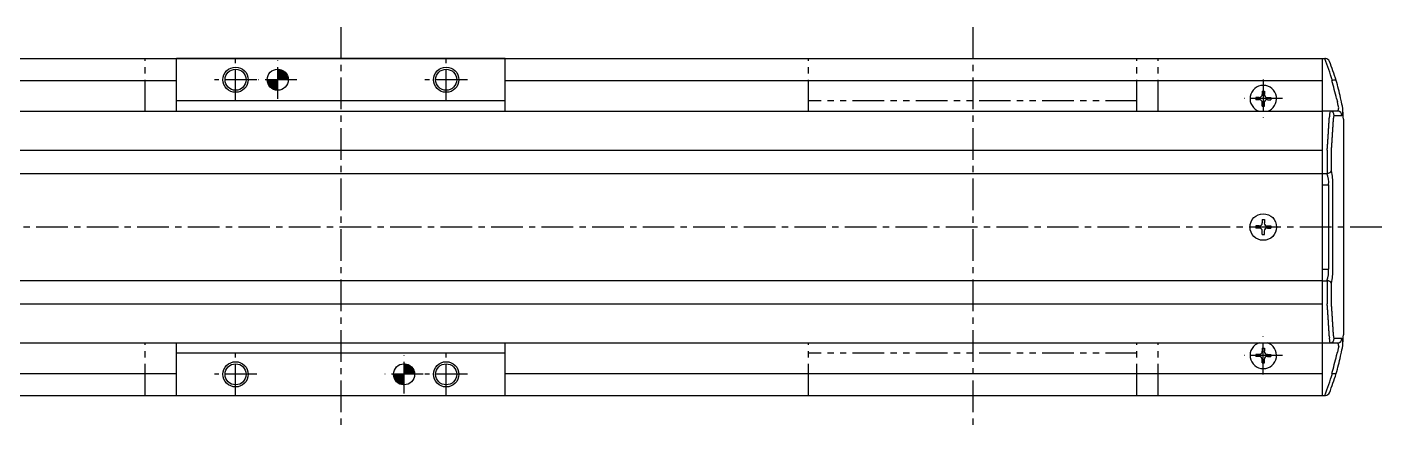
# Model space of a CAD drawing. Extents: x -693 to -50, y 35 to 506.
# Drawn here: x -371.9 to -50.3, y 410.8 to 505.8 of the extents above; entities that cross this region are included whole.
import ezdxf

# ---------------------------------------------------------------- set-up
doc = ezdxf.new("R2010")
doc.units = 0
doc.linetypes.add('CENTER', pattern=[12, 7.5, -1.5, 1.5, -1.5])
doc.linetypes.add('PHANTOM', pattern=[15, 7.5, -1.5, 1.5, -1.5, 1.5, -1.5])
doc.layers.get('0').update_dxf_attribs({"linetype": 'CONTINUOUS'})
doc.layers.add('CENTER', color=1, linetype='CENTER')

# ---------------------------------------------------------------- blocks, each defined once
blk = doc.blocks.new('*X3')
at = {"color": 0}
for p, q in [((-282.42, 425.76), (-282.42, 425.76)), ((-282.42, 425.53), (-282.2, 425.75)), ((-282.42, 425.31), (-282.01, 425.73)), ((-282.42, 425.09), (-281.82, 425.69)), ((-282.42, 424.86), (-281.65, 425.64)), ((-282.42, 424.64), (-281.48, 425.58)), ((-282.42, 424.42), (-281.33, 425.51)), ((-282.42, 424.19), (-281.18, 425.43)), ((-282.42, 423.97), (-281.04, 425.35)), ((-282.42, 423.75), (-280.91, 425.26)), ((-282.42, 423.52), (-280.79, 425.16)), ((-282.42, 423.3), (-280.67, 425.05)), ((-282.23, 423.26), (-280.56, 424.94)), ((-282.01, 423.26), (-280.46, 424.81)), ((-281.79, 423.26), (-280.37, 424.69)), ((-284.92, 423.26), (-284.92, 423.26)), ((-284.91, 423.04), (-284.69, 423.26)), ((-284.89, 422.85), (-284.47, 423.26)), ((-284.85, 422.66), (-284.25, 423.26)), ((-284.8, 422.49), (-284.02, 423.26)), ((-284.74, 422.32), (-283.8, 423.26)), ((-284.67, 422.17), (-283.58, 423.26)), ((-284.59, 422.02), (-283.35, 423.26)), ((-284.51, 421.88), (-283.13, 423.26)), ((-284.42, 421.75), (-282.9, 423.26)), ((-284.32, 421.63), (-282.68, 423.26)), ((-284.21, 421.51), (-282.46, 423.26)), ((-284.09, 421.4), (-282.42, 423.08)), ((-283.97, 421.3), (-282.42, 422.85)), ((-283.84, 421.21), (-282.42, 422.63)), ((-283.71, 421.12), (-282.42, 422.4)), ((-283.56, 421.04), (-282.42, 422.18)), ((-283.41, 420.97), (-282.42, 421.96)), ((-283.25, 420.91), (-282.42, 421.73)), ((-283.08, 420.85), (-282.42, 421.51)), ((-281.56, 423.26), (-280.28, 424.55)), ((-281.34, 423.26), (-280.2, 424.41)), ((-281.12, 423.26), (-280.13, 424.25)), ((-280.89, 423.26), (-280.06, 424.09)), ((-280.67, 423.26), (-280.01, 423.92)), ((-280.45, 423.26), (-279.97, 423.74)), ((-280.22, 423.26), (-279.94, 423.55)), ((-280, 423.26), (-279.92, 423.34)), ((-282.9, 420.81), (-282.42, 421.29)), ((-282.71, 420.78), (-282.42, 421.06)), ((-282.5, 420.77), (-282.42, 420.84))]:
    blk.add_line(p, q, dxfattribs=at)
blk = doc.blocks.new('*X4')
at = {"color": 0}
for p, q in [((-312.42, 495.71), (-312.37, 495.76)), ((-312.42, 495.49), (-312.16, 495.75)), ((-312.42, 495.26), (-311.96, 495.72)), ((-312.42, 495.04), (-311.78, 495.68)), ((-312.42, 494.82), (-311.61, 495.63)), ((-312.42, 494.59), (-311.45, 495.57)), ((-312.42, 494.37), (-311.3, 495.5)), ((-312.42, 494.15), (-311.15, 495.42)), ((-314.92, 493.21), (-314.87, 493.26)), ((-314.91, 493), (-314.65, 493.26)), ((-314.88, 492.81), (-314.42, 493.26)), ((-314.84, 492.62), (-314.2, 493.26)), ((-314.79, 492.45), (-313.98, 493.26)), ((-314.73, 492.29), (-313.75, 493.26)), ((-314.65, 492.14), (-313.53, 493.26)), ((-314.58, 491.99), (-313.3, 493.26)), ((-314.49, 491.86), (-313.08, 493.26)), ((-314.39, 491.73), (-312.86, 493.26)), ((-314.29, 491.6), (-312.63, 493.26)), ((-314.18, 491.49), (-312.42, 493.25)), ((-314.07, 491.38), (-312.42, 493.03)), ((-313.95, 491.28), (-312.42, 492.8)), ((-313.82, 491.19), (-312.42, 492.58)), ((-313.68, 491.1), (-312.42, 492.36)), ((-312.42, 493.92), (-311.02, 495.33)), ((-312.42, 493.7), (-310.89, 495.24)), ((-312.42, 493.47), (-310.76, 495.13)), ((-312.41, 493.26), (-310.65, 495.03)), ((-312.19, 493.26), (-310.54, 494.91)), ((-311.96, 493.26), (-310.44, 494.79)), ((-311.74, 493.26), (-310.35, 494.66)), ((-311.52, 493.26), (-310.26, 494.52)), ((-311.29, 493.26), (-310.18, 494.37)), ((-311.07, 493.26), (-310.11, 494.22)), ((-310.84, 493.26), (-310.05, 494.06)), ((-310.62, 493.26), (-310, 493.88)), ((-310.4, 493.26), (-309.96, 493.7)), ((-310.17, 493.26), (-309.93, 493.5)), ((-309.95, 493.26), (-309.92, 493.29)), ((-313.53, 491.02), (-312.42, 492.13)), ((-313.38, 490.95), (-312.42, 491.91)), ((-313.22, 490.89), (-312.42, 491.69)), ((-313.04, 490.84), (-312.42, 491.46)), ((-312.86, 490.8), (-312.42, 491.24)), ((-312.66, 490.78), (-312.42, 491.02)), ((-312.45, 490.76), (-312.42, 490.79))]:
    blk.add_line(p, q, dxfattribs=at)

msp = doc.modelspace()

# ---------------------------------------------------------------- linework, layer by layer
at = {"color": 7, "linetype": 'CONTINUOUS'}
for p, q in [((-504.42, 498.26), (-64.42, 498.26)), ((-258.42, 498.26), (-336.42, 498.26)), ((-336.42, 485.76), (-336.42, 498.26)), ((-258.42, 485.76), (-258.42, 498.26)), ((-64.42, 498.26), (-64.42, 418.26)), ((-64.42, 498.26), (-63.84, 498.26)), ((-63.64, 498.26), (-63.84, 498.26)), ((-504.42, 493.06), (-336.42, 493.06)), ((-258.42, 493.06), (-64.42, 493.06)), ((-62.03, 493.09), (-62.18, 493.07)), ((-80.17, 489.01), (-80.17, 488.51)), ((-79.42, 489.01), (-80.17, 489.01)), ((-78.67, 490.51), (-78.67, 489.76)), ((-78.67, 490.51), (-78.17, 490.51)), ((-78.17, 490.51), (-78.17, 489.76)), ((-77.43, 489.01), (-76.67, 489.01)), ((-76.67, 489.01), (-76.67, 488.51)), ((-59.84, 487.99), (-60.06, 488.98)), ((-504.42, 485.76), (-64.42, 485.76)), ((-504.42, 485.76), (-336.42, 485.76)), ((-258.42, 488.26), (-336.42, 488.26)), ((-258.42, 485.76), (-64.42, 485.76)), ((-79.42, 488.51), (-80.17, 488.51)), ((-78.67, 487.01), (-78.67, 487.77)), ((-78.67, 487.01), (-78.17, 487.01)), ((-78.17, 487.01), (-78.17, 487.77)), ((-77.43, 488.51), (-76.67, 488.51)), ((-60.75, 485.76), (-64.42, 485.76)), ((-61.03, 488.76), (-60.82, 488.03)), ((-59.52, 485.88), (-59.52, 485.89)), ((-61.59, 484.76), (-59.76, 484.76)), ((-59.42, 483.91), (-59.42, 432.61)), ((-504.42, 476.53), (-64.42, 476.53)), ((-63.24, 476.51), (-63.23, 476.51)), ((-63.23, 476.51), (-63.23, 471.02)), ((-62.25, 471.6), (-62.25, 476.34)), ((-504.42, 471), (-64.42, 471)), ((-64.42, 471.01), (-63.34, 471.01)), ((-63.23, 471.02), (-63.34, 471.01)), ((-64.42, 468.26), (-62.91, 468.26)), ((-62.91, 468.26), (-62.91, 448.26)), ((-61.92, 448.26), (-61.92, 468.26)), ((-78.67, 460.01), (-78.67, 459.26)), ((-78.67, 460.01), (-78.17, 460.01)), ((-78.17, 460.01), (-78.17, 459.26)), ((-80.17, 458.51), (-80.17, 458.01)), ((-79.42, 458.51), (-80.17, 458.51)), ((-79.42, 458.01), (-80.17, 458.01)), ((-78.67, 456.51), (-78.67, 457.27)), ((-78.17, 456.51), (-78.17, 457.27)), ((-77.43, 458.51), (-76.67, 458.51)), ((-77.43, 458.01), (-76.67, 458.01)), ((-76.67, 458.51), (-76.67, 458.01)), ((-78.67, 456.51), (-78.17, 456.51)), ((-64.42, 448.26), (-62.91, 448.26)), ((-504.42, 445.53), (-64.42, 445.53)), ((-64.42, 445.51), (-63.34, 445.51)), ((-63.34, 445.51), (-63.23, 445.51)), ((-63.23, 445.51), (-63.23, 440.01)), ((-62.25, 440.19), (-62.25, 444.92)), ((-504.42, 439.99), (-64.42, 439.99)), ((-63.23, 440.01), (-63.24, 440.01)), ((-59.76, 431.76), (-61.59, 431.76)), ((-504.42, 430.76), (-336.42, 430.76)), ((-502.42, 430.76), (-62.42, 430.76)), ((-336.42, 418.26), (-336.42, 430.76)), ((-258.42, 428.26), (-336.42, 428.26)), ((-258.42, 430.76), (-64.42, 430.76)), ((-258.42, 418.26), (-258.42, 430.76)), ((-80.17, 428.01), (-80.17, 427.51)), ((-79.42, 428.01), (-80.17, 428.01)), ((-78.67, 429.51), (-78.67, 428.76)), ((-78.67, 429.51), (-78.17, 429.51)), ((-78.17, 429.51), (-78.17, 428.76)), ((-77.43, 428.01), (-76.67, 428.01)), ((-76.67, 428.01), (-76.67, 427.51)), ((-64.42, 430.76), (-60.75, 430.76)), ((-61.03, 427.76), (-60.82, 428.5)), ((-60.06, 427.54), (-59.84, 428.54)), ((-59.52, 430.64), (-59.52, 430.65)), ((-79.42, 427.51), (-80.17, 427.51)), ((-78.67, 426.01), (-78.67, 426.77)), ((-78.67, 426.01), (-78.17, 426.01)), ((-78.17, 426.01), (-78.17, 426.77)), ((-77.43, 427.51), (-76.67, 427.51)), ((-504.42, 423.46), (-336.42, 423.46)), ((-258.42, 423.46), (-64.42, 423.46)), ((-62.03, 423.44), (-62.18, 423.46)), ((-504.42, 418.26), (-64.42, 418.26)), ((-336.42, 418.26), (-258.42, 418.26)), ((-64.42, 418.26), (-63.84, 418.26)), ((-63.84, 418.26), (-63.64, 418.26))]:
    msp.add_line(p, q, dxfattribs=at)
at = {"color": 3, "linetype": 'PHANTOM'}
for p, q in [((-343.92, 485.76), (-343.92, 498.26)), ((-186.42, 485.76), (-186.42, 498.26)), ((-108.42, 485.76), (-108.42, 498.26)), ((-103.42, 485.76), (-103.42, 498.26)), ((-108.42, 488.26), (-186.42, 488.26)), ((-343.92, 418.26), (-343.92, 430.76)), ((-186.42, 418.26), (-186.42, 430.76)), ((-108.42, 428.26), (-186.42, 428.26)), ((-108.42, 418.26), (-108.42, 430.76)), ((-103.42, 418.26), (-103.42, 430.76))]:
    msp.add_line(p, q, dxfattribs=at)
at = {"color": 7, "linetype": 'CONTINUOUS'}
for points in [[(-61.14, 493.09), (-61.14, 493.09), (-61.15, 493.11), (-61.26, 493.17), (-61.46, 493.18), (-61.72, 493.15), (-62.03, 493.09)], [(-60.52, 486.57), (-60.61, 487.13), (-60.82, 488.03)], [(-60.52, 429.96), (-60.61, 429.4), (-60.82, 428.5)], [(-61.14, 423.44), (-61.14, 423.44), (-61.15, 423.42), (-61.26, 423.36), (-61.46, 423.35), (-61.72, 423.38), (-62.03, 423.44)]]:
    msp.add_lwpolyline(points, dxfattribs=at)
for points in [[(-63.24, 476.51, 0), (-63.24, 476.58, 0), (-63.23, 476.64, 0), (-63.23, 476.7, 0), (-63.23, 476.76, 0), (-63.22, 476.82, 0), (-63.22, 476.89, 0), (-63.21, 476.95, 0), (-63.21, 477.01, 0), (-63.21, 477.07, 0), (-63.2, 477.13, 0), (-63.2, 477.19, 0), (-63.19, 477.26, 0), (-63.19, 477.32, 0), (-63.18, 477.38, 0), (-63.18, 477.44, 0), (-63.18, 477.5, 0), (-63.17, 477.57, 0), (-63.17, 477.63, 0), (-63.16, 477.69, 0), (-63.16, 477.75, 0), (-63.16, 477.81, 0), (-63.15, 477.88, 0), (-63.15, 477.94, 0), (-63.14, 478, 0), (-63.14, 478.06, 0), (-63.13, 478.12, 0), (-63.13, 478.19, 0), (-63.13, 478.25, 0), (-63.12, 478.31, 0), (-63.12, 478.37, 0), (-63.11, 478.43, 0), (-63.11, 478.5, 0), (-63.11, 478.56, 0), (-63.1, 478.62, 0), (-63.1, 478.68, 0), (-63.09, 478.74, 0), (-63.09, 478.81, 0), (-63.09, 478.87, 0), (-63.08, 478.93, 0), (-63.08, 478.99, 0), (-63.07, 479.05, 0), (-63.07, 479.12, 0), (-63.06, 479.18, 0), (-63.06, 479.24, 0), (-63.06, 479.3, 0), (-63.05, 479.36, 0), (-63.05, 479.42, 0), (-63.04, 479.49, 0), (-63.04, 479.55, 0), (-63.04, 479.61, 0), (-63.03, 479.67, 0), (-63.03, 479.74, 0), (-63.03, 479.8, 0), (-63.02, 479.86, 0), (-63.02, 479.92, 0), (-63.01, 479.98, 0), (-63.01, 480.05, 0), (-63, 480.11, 0), (-63, 480.17, 0), (-63, 480.23, 0), (-62.99, 480.29, 0), (-62.99, 480.36, 0), (-62.98, 480.42, 0), (-62.98, 480.48, 0), (-62.98, 480.54, 0), (-62.97, 480.6, 0), (-62.97, 480.67, 0), (-62.97, 480.73, 0), (-62.96, 480.79, 0), (-62.96, 480.85, 0), (-62.95, 480.91, 0), (-62.95, 480.98, 0), (-62.94, 481.04, 0), (-62.94, 481.1, 0), (-62.94, 481.16, 0), (-62.93, 481.22, 0), (-62.93, 481.29, 0), (-62.93, 481.35, 0), (-62.92, 481.41, 0), (-62.92, 481.47, 0), (-62.91, 481.53, 0), (-62.91, 481.59, 0), (-62.91, 481.66, 0), (-62.9, 481.72, 0), (-62.9, 481.78, 0), (-62.89, 481.84, 0), (-62.89, 481.9, 0), (-62.89, 481.97, 0), (-62.88, 482.03, 0), (-62.88, 482.09, 0), (-62.87, 482.15, 0), (-62.87, 482.21, 0), (-62.87, 482.28, 0), (-62.86, 482.34, 0), (-62.86, 482.4, 0), (-62.85, 482.46, 0), (-62.85, 482.52, 0), (-62.85, 482.59, 0), (-62.84, 482.65, 0), (-62.84, 482.71, 0), (-62.84, 482.77, 0), (-62.83, 482.83, 0), (-62.83, 482.9, 0), (-62.82, 482.96, 0), (-62.82, 483.02, 0), (-62.81, 483.08, 0), (-62.81, 483.14, 0), (-62.81, 483.21, 0), (-62.8, 483.27, 0), (-62.8, 483.33, 0), (-62.8, 483.39, 0), (-62.79, 483.45, 0), (-62.79, 483.52, 0), (-62.78, 483.58, 0), (-62.78, 483.64, 0), (-62.78, 483.7, 0), (-62.77, 483.77, 0), (-62.77, 483.83, 0), (-62.76, 483.89, 0), (-62.76, 483.95, 0), (-62.76, 484.01, 0), (-62.75, 484.08, 0), (-62.75, 484.14, 0), (-62.74, 484.2, 0), (-62.74, 484.26, 0), (-62.74, 484.32, 0), (-62.73, 484.39, 0), (-62.73, 484.45, 0)], [(-62.25, 476.34, 0), (-62.24, 476.4, 0), (-62.24, 476.46, 0), (-62.24, 476.52, 0), (-62.23, 476.58, 0), (-62.23, 476.64, 0), (-62.22, 476.7, 0), (-62.22, 476.76, 0), (-62.22, 476.82, 0), (-62.21, 476.88, 0), (-62.21, 476.94, 0), (-62.2, 477, 0), (-62.2, 477.06, 0), (-62.2, 477.13, 0), (-62.19, 477.19, 0), (-62.19, 477.25, 0), (-62.18, 477.31, 0), (-62.18, 477.37, 0), (-62.17, 477.43, 0), (-62.17, 477.49, 0), (-62.17, 477.55, 0), (-62.16, 477.61, 0), (-62.16, 477.67, 0), (-62.15, 477.73, 0), (-62.15, 477.79, 0), (-62.15, 477.85, 0), (-62.14, 477.91, 0), (-62.14, 477.97, 0), (-62.13, 478.04, 0), (-62.13, 478.1, 0), (-62.13, 478.16, 0), (-62.12, 478.22, 0), (-62.12, 478.28, 0), (-62.11, 478.34, 0), (-62.11, 478.4, 0), (-62.11, 478.46, 0), (-62.1, 478.52, 0), (-62.1, 478.58, 0), (-62.09, 478.64, 0), (-62.09, 478.7, 0), (-62.09, 478.76, 0), (-62.08, 478.82, 0), (-62.08, 478.88, 0), (-62.07, 478.94, 0), (-62.07, 479.01, 0), (-62.07, 479.07, 0), (-62.06, 479.13, 0), (-62.06, 479.19, 0), (-62.05, 479.25, 0), (-62.05, 479.31, 0), (-62.05, 479.37, 0), (-62.04, 479.43, 0), (-62.04, 479.49, 0), (-62.03, 479.55, 0), (-62.03, 479.61, 0), (-62.03, 479.67, 0), (-62.02, 479.73, 0), (-62.02, 479.8, 0), (-62.01, 479.86, 0), (-62.01, 479.92, 0), (-62.01, 479.98, 0), (-62, 480.04, 0), (-62, 480.1, 0), (-61.99, 480.16, 0), (-61.99, 480.22, 0), (-61.99, 480.28, 0), (-61.98, 480.34, 0), (-61.98, 480.4, 0), (-61.97, 480.46, 0), (-61.97, 480.52, 0), (-61.97, 480.58, 0), (-61.96, 480.64, 0), (-61.96, 480.7, 0), (-61.96, 480.77, 0), (-61.95, 480.83, 0), (-61.95, 480.89, 0), (-61.94, 480.95, 0), (-61.94, 481.01, 0), (-61.94, 481.07, 0), (-61.93, 481.13, 0), (-61.93, 481.19, 0), (-61.92, 481.25, 0), (-61.92, 481.31, 0), (-61.92, 481.37, 0), (-61.91, 481.43, 0), (-61.91, 481.49, 0), (-61.91, 481.55, 0), (-61.9, 481.62, 0), (-61.9, 481.68, 0), (-61.89, 481.74, 0), (-61.89, 481.8, 0), (-61.88, 481.86, 0), (-61.88, 481.92, 0), (-61.88, 481.98, 0), (-61.87, 482.04, 0), (-61.87, 482.1, 0), (-61.87, 482.16, 0), (-61.86, 482.22, 0), (-61.86, 482.28, 0), (-61.85, 482.35, 0), (-61.85, 482.4, 0), (-61.85, 482.47, 0), (-61.84, 482.53, 0), (-61.84, 482.59, 0), (-61.84, 482.65, 0), (-61.83, 482.71, 0), (-61.83, 482.77, 0), (-61.82, 482.83, 0), (-61.82, 482.89, 0), (-61.82, 482.95, 0), (-61.81, 483.01, 0), (-61.81, 483.07, 0), (-61.81, 483.13, 0), (-61.8, 483.19, 0), (-61.8, 483.26, 0), (-61.79, 483.32, 0), (-61.79, 483.38, 0), (-61.79, 483.44, 0), (-61.78, 483.5, 0), (-61.78, 483.56, 0), (-61.77, 483.62, 0), (-61.77, 483.68, 0), (-61.77, 483.74, 0), (-61.76, 483.8, 0), (-61.76, 483.86, 0), (-61.75, 483.92, 0), (-61.75, 483.99, 0), (-61.75, 484.05, 0), (-61.74, 484.11, 0)], [(-62.73, 432.08, 0), (-62.73, 432.14, 0), (-62.74, 432.2, 0), (-62.74, 432.27, 0), (-62.74, 432.33, 0), (-62.75, 432.39, 0), (-62.75, 432.45, 0), (-62.76, 432.51, 0), (-62.76, 432.58, 0), (-62.76, 432.64, 0), (-62.77, 432.7, 0), (-62.77, 432.76, 0), (-62.78, 432.82, 0), (-62.78, 432.89, 0), (-62.78, 432.95, 0), (-62.79, 433.01, 0), (-62.79, 433.07, 0), (-62.8, 433.13, 0), (-62.8, 433.2, 0), (-62.8, 433.26, 0), (-62.81, 433.32, 0), (-62.81, 433.38, 0), (-62.81, 433.44, 0), (-62.82, 433.51, 0), (-62.82, 433.57, 0), (-62.83, 433.63, 0), (-62.83, 433.69, 0), (-62.84, 433.76, 0), (-62.84, 433.82, 0), (-62.84, 433.88, 0), (-62.85, 433.94, 0), (-62.85, 434, 0), (-62.85, 434.07, 0), (-62.86, 434.13, 0), (-62.86, 434.19, 0), (-62.87, 434.25, 0), (-62.87, 434.31, 0), (-62.87, 434.38, 0), (-62.88, 434.44, 0), (-62.88, 434.5, 0), (-62.89, 434.56, 0), (-62.89, 434.62, 0), (-62.89, 434.69, 0), (-62.9, 434.75, 0), (-62.9, 434.81, 0), (-62.91, 434.87, 0), (-62.91, 434.93, 0), (-62.91, 435, 0), (-62.92, 435.06, 0), (-62.92, 435.12, 0), (-62.93, 435.18, 0), (-62.93, 435.24, 0), (-62.93, 435.31, 0), (-62.94, 435.37, 0), (-62.94, 435.43, 0), (-62.94, 435.49, 0), (-62.95, 435.55, 0), (-62.95, 435.62, 0), (-62.96, 435.68, 0), (-62.96, 435.74, 0), (-62.97, 435.8, 0), (-62.97, 435.86, 0), (-62.97, 435.93, 0), (-62.98, 435.99, 0), (-62.98, 436.05, 0), (-62.98, 436.11, 0), (-62.99, 436.17, 0), (-62.99, 436.24, 0), (-63, 436.3, 0), (-63, 436.36, 0), (-63, 436.42, 0), (-63.01, 436.48, 0), (-63.01, 436.55, 0), (-63.02, 436.61, 0), (-63.02, 436.67, 0), (-63.03, 436.73, 0), (-63.03, 436.79, 0), (-63.03, 436.86, 0), (-63.04, 436.92, 0), (-63.04, 436.98, 0), (-63.04, 437.04, 0), (-63.05, 437.1, 0), (-63.05, 437.17, 0), (-63.06, 437.23, 0), (-63.06, 437.29, 0), (-63.06, 437.35, 0), (-63.07, 437.41, 0), (-63.07, 437.48, 0), (-63.08, 437.54, 0), (-63.08, 437.6, 0), (-63.09, 437.66, 0), (-63.09, 437.72, 0), (-63.09, 437.79, 0), (-63.1, 437.85, 0), (-63.1, 437.91, 0), (-63.11, 437.97, 0), (-63.11, 438.03, 0), (-63.11, 438.1, 0), (-63.12, 438.16, 0), (-63.12, 438.22, 0), (-63.13, 438.28, 0), (-63.13, 438.34, 0), (-63.13, 438.4, 0), (-63.14, 438.47, 0), (-63.14, 438.53, 0), (-63.15, 438.59, 0), (-63.15, 438.65, 0), (-63.16, 438.71, 0), (-63.16, 438.78, 0), (-63.16, 438.84, 0), (-63.17, 438.9, 0), (-63.17, 438.96, 0), (-63.18, 439.02, 0), (-63.18, 439.09, 0), (-63.18, 439.15, 0), (-63.19, 439.21, 0), (-63.19, 439.27, 0), (-63.2, 439.33, 0), (-63.2, 439.39, 0), (-63.21, 439.46, 0), (-63.21, 439.52, 0), (-63.21, 439.58, 0), (-63.22, 439.64, 0), (-63.22, 439.7, 0), (-63.23, 439.77, 0), (-63.23, 439.83, 0), (-63.23, 439.89, 0), (-63.24, 439.95, 0), (-63.24, 440.01, 0)], [(-61.74, 432.42, 0), (-61.75, 432.48, 0), (-61.75, 432.54, 0), (-61.75, 432.61, 0), (-61.76, 432.66, 0), (-61.76, 432.73, 0), (-61.77, 432.79, 0), (-61.77, 432.85, 0), (-61.77, 432.91, 0), (-61.78, 432.97, 0), (-61.78, 433.03, 0), (-61.79, 433.09, 0), (-61.79, 433.15, 0), (-61.79, 433.21, 0), (-61.8, 433.27, 0), (-61.8, 433.33, 0), (-61.81, 433.39, 0), (-61.81, 433.45, 0), (-61.81, 433.52, 0), (-61.82, 433.58, 0), (-61.82, 433.64, 0), (-61.82, 433.7, 0), (-61.83, 433.76, 0), (-61.83, 433.82, 0), (-61.84, 433.88, 0), (-61.84, 433.94, 0), (-61.84, 434, 0), (-61.85, 434.06, 0), (-61.85, 434.12, 0), (-61.85, 434.18, 0), (-61.86, 434.25, 0), (-61.86, 434.31, 0), (-61.87, 434.37, 0), (-61.87, 434.43, 0), (-61.87, 434.49, 0), (-61.88, 434.55, 0), (-61.88, 434.61, 0), (-61.88, 434.67, 0), (-61.89, 434.73, 0), (-61.89, 434.79, 0), (-61.9, 434.85, 0), (-61.9, 434.91, 0), (-61.91, 434.97, 0), (-61.91, 435.03, 0), (-61.91, 435.1, 0), (-61.92, 435.16, 0), (-61.92, 435.22, 0), (-61.92, 435.28, 0), (-61.93, 435.34, 0), (-61.93, 435.4, 0), (-61.94, 435.46, 0), (-61.94, 435.52, 0), (-61.94, 435.58, 0), (-61.95, 435.64, 0), (-61.95, 435.7, 0), (-61.96, 435.76, 0), (-61.96, 435.82, 0), (-61.96, 435.88, 0), (-61.97, 435.94, 0), (-61.97, 436, 0), (-61.97, 436.07, 0), (-61.98, 436.13, 0), (-61.98, 436.19, 0), (-61.99, 436.25, 0), (-61.99, 436.31, 0), (-61.99, 436.37, 0), (-62, 436.43, 0), (-62, 436.49, 0), (-62.01, 436.55, 0), (-62.01, 436.61, 0), (-62.01, 436.67, 0), (-62.02, 436.73, 0), (-62.02, 436.79, 0), (-62.03, 436.85, 0), (-62.03, 436.92, 0), (-62.03, 436.98, 0), (-62.04, 437.04, 0), (-62.04, 437.1, 0), (-62.05, 437.16, 0), (-62.05, 437.22, 0), (-62.05, 437.28, 0), (-62.06, 437.34, 0), (-62.06, 437.4, 0), (-62.07, 437.46, 0), (-62.07, 437.52, 0), (-62.07, 437.58, 0), (-62.08, 437.64, 0), (-62.08, 437.7, 0), (-62.09, 437.76, 0), (-62.09, 437.83, 0), (-62.09, 437.89, 0), (-62.1, 437.95, 0), (-62.1, 438.01, 0), (-62.11, 438.07, 0), (-62.11, 438.13, 0), (-62.11, 438.19, 0), (-62.12, 438.25, 0), (-62.12, 438.31, 0), (-62.13, 438.37, 0), (-62.13, 438.43, 0), (-62.13, 438.49, 0), (-62.14, 438.55, 0), (-62.14, 438.61, 0), (-62.15, 438.68, 0), (-62.15, 438.74, 0), (-62.15, 438.8, 0), (-62.16, 438.86, 0), (-62.16, 438.92, 0), (-62.17, 438.98, 0), (-62.17, 439.04, 0), (-62.17, 439.1, 0), (-62.18, 439.16, 0), (-62.18, 439.22, 0), (-62.19, 439.28, 0), (-62.19, 439.34, 0), (-62.2, 439.4, 0), (-62.2, 439.46, 0), (-62.2, 439.52, 0), (-62.21, 439.58, 0), (-62.21, 439.64, 0), (-62.22, 439.71, 0), (-62.22, 439.77, 0), (-62.22, 439.83, 0), (-62.23, 439.89, 0), (-62.23, 439.95, 0), (-62.24, 440.01, 0), (-62.24, 440.07, 0), (-62.24, 440.13, 0), (-62.25, 440.19, 0)]]:
    msp.add_polyline3d(points, dxfattribs=at)
for centre, radius in [((-322.42, 493.26), 3), ((-322.42, 493.26), 2.5), ((-312.42, 493.26), 2.5), ((-272.42, 493.26), 3), ((-272.42, 493.26), 2.5), ((-78.42, 458.26), 3.15), ((-322.42, 423.26), 3), ((-322.42, 423.26), 2.5), ((-282.42, 423.26), 2.5), ((-272.42, 423.26), 3), ((-272.42, 423.26), 2.5)]:
    msp.add_circle(centre, radius, dxfattribs=at)
for centre, radius, start, end in [((-118.58, 476.26), 59, 16.566, 21.8934), ((-63.64, 497.26), 1, 21.3711, 90), ((-118.58, 475.76), 60, 16.7828, 21.3711), ((-118.58, 475.76), 59, 12.7289, 17.0548), ((-118.58, 475.76), 60, 12.7289, 16.7828), ((-78.42, 488.76), 3.15, 287.7528, 252.2472), ((-79.42, 489.76), 0.748, 270, 0), ((-77.43, 489.76), 0.748, 180, 270), ((-79.42, 487.77), 0.748, 0, 90.0001), ((-77.43, 487.77), 0.748, 90, 180), ((-58.75, 484.64), 3.98, 163.6112, 182.7638), ((-62.58, 484.77), 0.993, 359.6186, 89.6134), ((-62.12, 486.59), 1.6, 328.8724, 359.134), ((-60.75, 484.77), 0.998, 359.8808, 89.8803), ((-79.42, 483.91), 20, 5.6778, 11.7572), ((-61.97, 485.81), 2.45, 334.6308, 1.5575), ((-79.42, 483.91), 20, 0, 5.6392), ((-60.66, 484.19), 1.09, 148.4536, 184.5411), ((-69.19, 468.68), 6.3, 356.229, 21.7736), ((-63.22, 472.12), 1.1, 269.5212, 331.9289), ((-75.02, 468.67), 13.1, 358.2038, 12.9244), ((-79.42, 459.26), 0.748, 270, 0), ((-79.42, 457.27), 0.748, 0, 90.0001), ((-77.43, 459.26), 0.748, 180, 270), ((-77.43, 457.27), 0.748, 90, 180), ((-69.09, 447.83), 6.19, 338.0119, 3.9855), ((-75.66, 447.92), 13.75, 347.4233, 1.4486), ((-63.22, 444.4), 1.1, 28.0711, 90.4788), ((-59.58, 431.79), 3.17, 174.7294, 198.8955), ((-62.58, 431.76), 0.993, 270.3866, 0.3814), ((-60.86, 432.29), 0.898, 171.3652, 215.6401), ((-60.75, 431.76), 0.998, 270.1197, 0.1192), ((-61.63, 430.79), 2.12, 356.2843, 27.5275), ((-79.42, 432.61), 20, 354.3608, 0), ((-78.42, 427.76), 3.15, 107.7528, 72.2472), ((-79.42, 428.76), 0.748, 270, 0), ((-77.43, 428.76), 0.748, 180, 270), ((-62.12, 429.94), 1.6, 0.866, 31.1276), ((-79.42, 432.61), 20, 348.2428, 354.3222), ((-79.42, 426.77), 0.748, 0, 90.0001), ((-77.43, 426.77), 0.748, 90, 180), ((-118.58, 440.76), 59, 342.9452, 347.2711), ((-118.58, 440.76), 60, 343.2172, 347.2711), ((-118.58, 440.26), 59, 338.1066, 343.434), ((-118.58, 440.76), 60, 338.6289, 343.2172), ((-63.64, 419.26), 1, 270, 338.6289)]:
    msp.add_arc(centre, radius, start, end, dxfattribs=at)
at = {"layer": 'CENTER', "color": 1, "linetype": 'CENTER'}
for p, q in [((-297.42, 505.76), (-297.42, 410.76)), ((-147.42, 505.76), (-147.42, 410.76)), ((-322.42, 488.22), (-322.42, 498.3)), ((-312.42, 488.72), (-312.42, 497.8)), ((-272.42, 488.22), (-272.42, 498.3)), ((-317.38, 493.26), (-327.46, 493.26)), ((-307.88, 493.26), (-316.96, 493.26)), ((-267.38, 493.26), (-277.46, 493.26)), ((-78.42, 493.3), (-78.42, 484.22)), ((-73.88, 488.76), (-82.96, 488.76)), ((-50.26, 458.26), (-541.84, 458.26)), ((-78.42, 423.22), (-78.42, 432.3)), ((-322.42, 418.22), (-322.42, 428.3)), ((-272.42, 418.22), (-272.42, 428.3)), ((-282.42, 418.72), (-282.42, 427.8)), ((-73.88, 427.76), (-82.96, 427.76)), ((-317.38, 423.26), (-327.46, 423.26)), ((-277.88, 423.26), (-286.96, 423.26)), ((-267.38, 423.26), (-277.46, 423.26))]:
    msp.add_line(p, q, dxfattribs=at)

# ---------------------------------------------------------------- block references
at = {"color": 7, "linetype": 'CONTINUOUS'}
for name in ['*X4', '*X3']:
    msp.add_blockref(name, (0, 0), dxfattribs=at)

doc.saveas('drawing.dxf')
